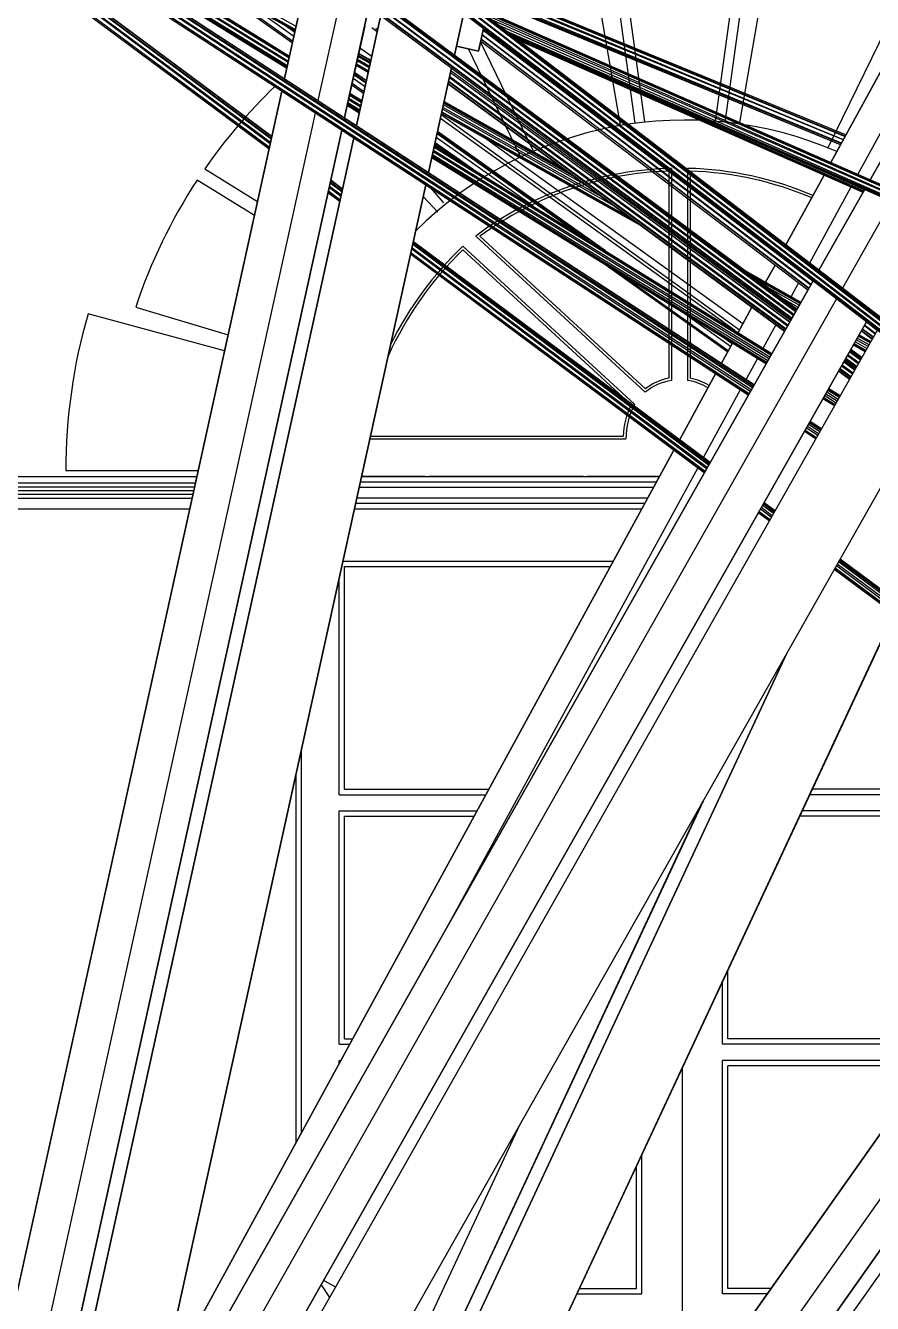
# Model space of a CAD drawing. Extents: x -43 to 90, y 6 to 81.
# Drawn here: x -18.105 to -16.527, y 69.147 to 71.528 of the extents above; entities that cross this region are included whole.
import ezdxf

# ---------------------------------------------------------------- set-up
doc = ezdxf.new("R2010")
doc.units = 0
doc.header["$LTSCALE"] = 0.1
doc.header["$MEASUREMENT"] = 0
doc.layers.add('cobertura nova', color=4, linetype='CONTINUOUS')
doc.layers.add('visto', color=9, linetype='CONTINUOUS')

msp = doc.modelspace()

# ---------------------------------------------------------------- linework, layer by layer
at = {"layer": 'cobertura nova'}
for p, q in [((-16.6039, 71.2728), (-15.1288, 73.9743)), ((-15.1288, 73.9743), (-16.6039, 71.2728)), ((-15.0808, 73.9481), (-16.5537, 71.2508)), ((-16.5308, 71.2407), (-15.0156, 73.9153)), ((-15.0156, 73.9153), (-16.5308, 71.2407)), ((-15.0156, 73.9153), (-16.5308, 71.2407)), ((-12.3274, 67.7759), (-18.0227, 72.1373)), ((-12.3358, 67.7729), (-18.0227, 72.1373)), ((-12.3216, 67.7755), (-18.0211, 72.1401)), ((-12.3273, 67.7759), (-18.0211, 72.1401)), ((-18.0326, 72.1208), (-12.3481, 67.7684)), ((-18.0309, 72.1236), (-12.348, 67.7684)), ((-12.3445, 67.7697), (-18.0309, 72.1236)), ((-12.336, 67.7728), (-18.0268, 72.1304)), ((-12.3444, 67.7697), (-18.0268, 72.1304)), ((-17.6026, 71.5171), (-18.0856, 71.7885)), ((-17.6021, 71.5195), (-18.0852, 71.7913)), ((-18.0851, 71.7919), (-17.6019, 71.5204)), ((-17.6006, 71.5262), (-18.0842, 71.7988)), ((-18.0902, 71.7539), (-17.6148, 71.4617)), ((-18.0893, 71.761), (-17.6135, 71.4677)), ((-18.0892, 71.7616), (-17.6133, 71.4686)), ((-18.0888, 71.7646), (-17.6127, 71.4711)), ((-18.0888, 71.7645), (-17.6127, 71.4711)), ((-16.7503, 70.8532), (-18.0933, 71.7306)), ((-18.0931, 71.7321), (-16.7487, 70.8561)), ((-18.0927, 71.7357), (-16.7471, 70.859)), ((-18.0927, 71.7357), (-16.7471, 70.859)), ((-16.7477, 70.8578), (-18.0927, 71.7351)), ((-17.6176, 71.4489), (-18.092, 71.7409)), ((-17.6178, 71.448), (-18.092, 71.7403)), ((-18.0916, 71.7439), (-17.6171, 71.4514)), ((-18.0914, 71.7454), (-17.6166, 71.4536)), ((-18.0904, 71.7524), (-17.6153, 71.4596)), ((-16.7581, 70.8395), (-18.0959, 71.7111)), ((-18.0955, 71.7147), (-16.7564, 70.8424)), ((-16.7571, 70.8412), (-18.0955, 71.7141)), ((-16.7542, 70.8463), (-18.0945, 71.7219)), ((-16.7526, 70.8493), (-18.0943, 71.7234)), ((-17.6651, 71.7119), (-16.6786, 70.9798)), ((-17.6529, 71.7065), (-16.6774, 70.9819)), ((-16.677, 70.9827), (-17.6516, 71.7059)), ((-16.6741, 70.9878), (-17.6222, 71.6929)), ((-16.6731, 70.9895), (-17.6189, 71.6915)), ((-18.1031, 71.6577), (-17.6464, 71.3182)), ((-17.6458, 71.3208), (-18.1027, 71.6608)), ((-18.1026, 71.6614), (-17.6457, 71.3217)), ((-18.1026, 71.6614), (-17.6457, 71.3217)), ((-16.6702, 70.9947), (-17.5897, 71.6786)), ((-16.6692, 70.9964), (-17.5863, 71.6771)), ((-16.668, 70.9985), (-17.5742, 71.6718)), ((-16.6676, 70.9993), (-17.5727, 71.6711)), ((-17.651, 71.2977), (-18.106, 71.6359)), ((-17.6504, 71.3003), (-18.1056, 71.6391)), ((-18.1055, 71.6397), (-17.6502, 71.3012)), ((-17.6488, 71.3076), (-18.1045, 71.6472)), ((-17.6483, 71.3097), (-18.1043, 71.6487)), ((-17.6469, 71.3161), (-18.1033, 71.6562)), ((-17.622, 71.429), (-17.5745, 71.6446)), ((-17.5745, 71.6446), (-17.622, 71.429)), ((-17.7689, 71.6106), (-17.6073, 71.4958)), ((-17.2748, 71.6119), (-16.5759, 71.324)), ((-17.2748, 71.6119), (-16.5759, 71.324)), ((-17.7453, 71.5973), (-17.6066, 71.4988)), ((-17.5593, 71.3882), (-17.5129, 71.5989)), ((-16.586, 71.3056), (-17.2795, 71.5909)), ((-16.5859, 71.3057), (-17.2792, 71.592)), ((-17.2788, 71.594), (-16.5845, 71.3083)), ((-16.5843, 71.3087), (-17.2782, 71.5965)), ((-16.5809, 71.3148), (-17.2772, 71.6014)), ((-16.5807, 71.3152), (-17.2766, 71.604)), ((-17.2755, 71.6089), (-16.5774, 71.3213)), ((-16.5773, 71.3215), (-17.2753, 71.6099)), ((-17.5104, 71.3564), (-17.4648, 71.5633)), ((-17.4648, 71.5633), (-17.5104, 71.3563)), ((-17.5104, 71.3563), (-17.4648, 71.5633)), ((-17.4648, 71.5633), (-17.5104, 71.3563)), ((-17.4648, 71.5633), (-17.5104, 71.3564)), ((-17.5104, 71.3563), (-17.4648, 71.5632)), ((-17.4648, 71.5632), (-17.5104, 71.3563)), ((-17.5104, 71.3563), (-17.4648, 71.5632)), ((-17.5104, 71.3563), (-17.4648, 71.5632)), ((-17.4648, 71.5632), (-17.5104, 71.3563)), ((-17.4648, 71.5632), (-17.5104, 71.3563)), ((-17.2695, 71.5645), (-15.5744, 70.8215)), ((-17.2695, 71.5645), (-15.5744, 70.8215)), ((-17.6047, 71.5076), (-17.6765, 71.5586)), ((-17.4484, 71.5216), (-17.4428, 71.5469)), ((-17.4428, 71.5469), (-17.4484, 71.5216)), ((-17.3019, 71.4893), (-17.2894, 71.5461)), ((-17.2894, 71.546), (-17.3019, 71.4893)), ((-17.2894, 71.546), (-17.3019, 71.4893)), ((-17.3019, 71.4893), (-17.2894, 71.546)), ((-15.5762, 70.819), (-17.2643, 71.5606)), ((-17.259, 71.5565), (-15.5762, 70.819)), ((-15.5805, 70.8128), (-17.2464, 71.5469)), ((-17.6031, 71.5148), (-17.6206, 71.5272)), ((-17.6028, 71.516), (-17.6112, 71.5219)), ((-17.5104, 71.3563), (-17.4728, 71.527)), ((-17.4728, 71.527), (-17.5104, 71.3563)), ((-17.5104, 71.3563), (-17.4728, 71.527)), ((-17.4728, 71.527), (-17.5104, 71.3563)), ((-17.4728, 71.527), (-17.5104, 71.3563)), ((-17.5104, 71.3563), (-17.4728, 71.527)), ((-17.4728, 71.527), (-17.5104, 71.3563)), ((-17.5104, 71.3563), (-17.4728, 71.527)), ((-17.5104, 71.3563), (-17.4728, 71.527)), ((-17.4728, 71.527), (-17.5104, 71.3563)), ((-17.5104, 71.3563), (-17.4728, 71.527)), ((-17.4728, 71.527), (-17.5104, 71.3563)), ((-17.5104, 71.3563), (-17.4728, 71.527)), ((-17.5104, 71.3563), (-17.4728, 71.527)), ((-17.4728, 71.527), (-17.5104, 71.3563)), ((-17.4728, 71.527), (-17.5104, 71.3563)), ((-17.5104, 71.3563), (-17.4728, 71.527)), ((-17.5104, 71.3563), (-17.4728, 71.527)), ((-17.4728, 71.527), (-17.5104, 71.3563)), ((-17.4728, 71.527), (-17.5104, 71.3563)), ((-17.5104, 71.3563), (-17.4728, 71.527)), ((-17.5104, 71.3563), (-17.4728, 71.527)), ((-17.4728, 71.527), (-17.5104, 71.3563)), ((-17.5104, 71.3563), (-17.4728, 71.527)), ((-17.5104, 71.3563), (-17.4728, 71.527)), ((-17.4728, 71.527), (-17.5104, 71.3563)), ((-17.5104, 71.3563), (-17.4728, 71.527)), ((-17.5104, 71.3563), (-17.4728, 71.527)), ((-17.4728, 71.527), (-17.5104, 71.3563)), ((-17.4484, 71.5216), (-17.4881, 71.3418)), ((-17.488, 71.3418), (-17.4484, 71.5216)), ((-17.4597, 71.5241), (-17.4495, 71.5166)), ((-17.4586, 71.5239), (-17.4494, 71.5171)), ((-17.4487, 71.5201), (-17.4518, 71.5224)), ((-17.4492, 71.5218), (-17.4485, 71.5213)), ((-17.2936, 71.5271), (-17.2936, 71.5271)), ((-17.2936, 71.5271), (-17.2936, 71.5271)), ((-17.2605, 71.4802), (-17.2512, 71.5225)), ((-17.2512, 71.5225), (-17.2605, 71.4802)), ((-16.6375, 71.0523), (-17.2519, 71.5194)), ((-17.2519, 71.5193), (-16.6377, 71.052)), ((-15.5805, 70.8128), (-17.2336, 71.5371)), ((-15.5849, 70.8066), (-17.2208, 71.5273)), ((-17.2083, 71.5177), (-15.5849, 70.8066)), ((-17.2564, 71.4988), (-17.2605, 71.4802)), ((-17.2605, 71.4802), (-17.2564, 71.4988)), ((-17.2564, 71.4988), (-16.647, 71.0357)), ((-17.2564, 71.4988), (-16.6472, 71.0353)), ((-17.2556, 71.5024), (-16.6451, 71.039)), ((-16.6455, 71.0382), (-17.2556, 71.5023)), ((-17.2538, 71.5108), (-16.6416, 71.0451)), ((-17.2537, 71.5109), (-16.6411, 71.0459)), ((-15.5867, 70.804), (-17.203, 71.5136)), ((-15.5867, 70.804), (-17.1979, 71.5097)), ((-17.196, 71.5082), (-16.5426, 71.2198)), ((-16.5437, 71.2179), (-17.1905, 71.504)), ((-16.5442, 71.2171), (-17.1853, 71.5001)), ((-17.4626, 71.4573), (-17.4853, 71.4702)), ((-17.4848, 71.4726), (-17.462, 71.4598)), ((-17.4615, 71.4621), (-17.4843, 71.4749)), ((-17.484, 71.4759), (-17.4613, 71.4631)), ((-17.484, 71.4759), (-17.4613, 71.4631)), ((-17.4598, 71.47), (-17.4818, 71.4859)), ((-17.3019, 71.4893), (-17.3056, 71.4728)), ((-17.3056, 71.4728), (-17.3019, 71.4893)), ((-17.3056, 71.4728), (-17.3019, 71.4893)), ((-17.3055, 71.4728), (-17.3019, 71.4893)), ((-17.3055, 71.4728), (-17.3019, 71.4893)), ((-17.3019, 71.4893), (-17.3055, 71.4728)), ((-17.3019, 71.4893), (-17.2605, 71.4802)), ((-17.3019, 71.4893), (-17.3019, 71.4893)), ((-17.2605, 71.4802), (-17.3019, 71.4893)), ((-17.3019, 71.4893), (-17.3019, 71.4893)), ((-17.3019, 71.4893), (-17.3019, 71.4893)), ((-17.3019, 71.4893), (-17.3019, 71.4893)), ((-17.3019, 71.4893), (-17.3019, 71.4893)), ((-17.3019, 71.4893), (-17.3019, 71.4893)), ((-17.2605, 71.4802), (-17.2605, 71.4802)), ((-17.2605, 71.4802), (-17.2605, 71.4802)), ((-17.2605, 71.4802), (-17.2605, 71.4802)), ((-17.4663, 71.4405), (-17.489, 71.4533)), ((-17.4658, 71.4428), (-17.4885, 71.4556)), ((-17.4883, 71.4566), (-17.4655, 71.4438)), ((-17.4643, 71.4493), (-17.4871, 71.4622)), ((-17.4638, 71.4518), (-17.4865, 71.4646)), ((-17.3538, 71.2543), (-17.3108, 71.449)), ((-17.3108, 71.449), (-17.3537, 71.2543)), ((-17.3537, 71.2543), (-17.3108, 71.449)), ((-17.3537, 71.2542), (-17.3108, 71.4489)), ((-17.3537, 71.2542), (-17.3108, 71.4489)), ((-17.3108, 71.4489), (-17.3537, 71.2542)), ((-17.4963, 71.4204), (-17.4742, 71.4047)), ((-17.4722, 71.4136), (-17.4943, 71.4293)), ((-17.4707, 71.4206), (-17.4928, 71.4363)), ((-17.4704, 71.422), (-17.4925, 71.4377)), ((-17.4697, 71.4249), (-17.4918, 71.4406)), ((-17.3172, 71.42), (-16.6902, 70.9594)), ((-16.689, 70.9615), (-17.3165, 71.4229)), ((-17.3162, 71.4243), (-16.688, 70.9633)), ((-17.3147, 71.4313), (-16.6851, 70.9684)), ((-17.3144, 71.4327), (-16.6841, 70.9702)), ((-16.6812, 70.9752), (-17.3128, 71.4397)), ((-17.3127, 71.4403), (-16.6808, 70.976)), ((-16.6796, 70.9781), (-17.312, 71.4432)), ((-18.3851, 67.9674), (-17.6271, 71.4057)), ((-17.6271, 71.4057), (-18.3851, 67.9674)), ((-17.5011, 71.3984), (-17.4786, 71.3846)), ((-17.5009, 71.3994), (-17.4784, 71.3856)), ((-17.5004, 71.4018), (-17.4779, 71.388)), ((-17.5004, 71.4018), (-17.4779, 71.3879)), ((-17.4969, 71.4175), (-17.4748, 71.4018)), ((-17.3173, 71.4194), (-16.6906, 70.9586)), ((-17.4829, 71.3649), (-17.5054, 71.3788)), ((-17.4827, 71.3659), (-17.5052, 71.3798)), ((-17.5047, 71.3822), (-17.4822, 71.3683)), ((-17.5042, 71.3845), (-17.4817, 71.3707)), ((-17.5029, 71.3903), (-17.4804, 71.3764)), ((-17.5024, 71.3927), (-17.4799, 71.3788)), ((-17.0083, 71.1922), (-17.3277, 71.3723)), ((-17.0291, 71.2076), (-17.3271, 71.375)), ((-17.0605, 71.2307), (-17.3259, 71.3803)), ((-17.3253, 71.383), (-17.0808, 71.2456)), ((-17.094, 71.2553), (-17.3248, 71.3852)), ((-17.3246, 71.3863), (-17.1023, 71.2613)), ((-17.3246, 71.3863), (-17.1023, 71.2613)), ((-18.2678, 68.1746), (-17.5645, 71.3649)), ((-16.7831, 70.9597), (-17.3316, 71.3544)), ((-16.7744, 70.9605), (-17.3301, 71.3613)), ((-16.9561, 71.1539), (-17.3296, 71.3637)), ((-16.9687, 71.1631), (-17.3291, 71.3659)), ((-17.3288, 71.367), (-16.9775, 71.1696)), ((-18.1763, 68.3361), (-17.5156, 71.333)), ((-18.1763, 68.3361), (-17.5156, 71.333)), ((-18.1763, 68.3361), (-17.5156, 71.333)), ((-17.5156, 71.333), (-18.1763, 68.3361)), ((-17.5156, 71.333), (-18.1763, 68.3361)), ((-17.5156, 71.333), (-18.1763, 68.3361)), ((-18.1763, 68.3361), (-17.5156, 71.333)), ((-17.5156, 71.333), (-18.1763, 68.3361)), ((-17.5156, 71.333), (-18.1763, 68.3361)), ((-18.1762, 68.3362), (-17.5155, 71.333)), ((-17.5155, 71.333), (-18.1762, 68.3362)), ((-18.1762, 68.3362), (-17.5155, 71.333)), ((-17.5155, 71.333), (-18.1762, 68.3362)), ((-17.5155, 71.333), (-18.1762, 68.3362)), ((-18.1762, 68.3362), (-17.5155, 71.333)), ((-17.5155, 71.333), (-18.1762, 68.3362)), ((-18.1762, 68.3362), (-17.5155, 71.333)), ((-18.1762, 68.3362), (-17.5155, 71.333)), ((-17.5155, 71.333), (-18.1762, 68.3362)), ((-18.1762, 68.3362), (-17.5155, 71.333)), ((-17.5155, 71.333), (-18.1762, 68.3362)), ((-18.1762, 68.3362), (-17.5156, 71.333)), ((-18.1762, 68.3362), (-17.5156, 71.333)), ((-17.5156, 71.333), (-18.1762, 68.3362)), ((-17.5156, 71.333), (-18.1762, 68.3362)), ((-18.1762, 68.3362), (-17.5156, 71.333)), ((-18.1762, 68.3362), (-17.5156, 71.333)), ((-17.5156, 71.333), (-18.1762, 68.3362)), ((-17.5156, 71.333), (-18.1762, 68.3362)), ((-18.1762, 68.3362), (-17.5156, 71.333)), ((-18.1762, 68.3362), (-17.5156, 71.333)), ((-17.5156, 71.333), (-18.1762, 68.3362)), ((-18.1762, 68.3362), (-17.5156, 71.333)), ((-18.1762, 68.3362), (-17.5156, 71.333)), ((-17.5156, 71.333), (-18.1762, 68.3362)), ((-18.1762, 68.3362), (-17.5156, 71.333)), ((-18.1762, 68.3362), (-17.5156, 71.333)), ((-17.5156, 71.333), (-18.1762, 68.3362)), ((-18.1762, 68.3361), (-17.5156, 71.333)), ((-17.5156, 71.333), (-18.1762, 68.3361)), ((-17.08, 71.1427), (-17.3379, 71.3261)), ((-17.0565, 71.1282), (-17.3375, 71.3277)), ((-17.0239, 71.1081), (-17.3369, 71.3305)), ((-17.4932, 71.3185), (-18.0166, 68.9441)), ((-18.0166, 68.9441), (-17.4932, 71.3184)), ((-17.3434, 71.3012), (-16.7157, 70.9143)), ((-17.3431, 71.3023), (-16.715, 70.9156)), ((-17.3426, 71.3046), (-16.7141, 70.9171)), ((-17.3426, 71.3046), (-16.7141, 70.9171)), ((-17.342, 71.3075), (-17.3058, 71.2819)), ((-17.3413, 71.3103), (-17.2715, 71.2607)), ((-17.1597, 71.1918), (-17.3394, 71.3193)), ((-16.768, 70.9721), (-17.2498, 71.3189)), ((-16.725, 70.8978), (-17.3477, 71.2815)), ((-16.7243, 70.8991), (-17.3474, 71.2826)), ((-17.3469, 71.2849), (-16.7234, 70.9006)), ((-17.3464, 71.2875), (-16.7217, 70.9037)), ((-17.3451, 71.2931), (-16.7196, 70.9075)), ((-17.3446, 71.2957), (-16.7179, 70.9105)), ((-16.5415, 71.2218), (-16.6195, 71.2564)), ((-17.8702, 68.9118), (-17.3589, 71.231)), ((-17.3589, 71.2309), (-17.8701, 68.9118)), ((-17.8701, 68.9118), (-17.3588, 71.2309)), ((-17.8701, 68.9118), (-17.3588, 71.2309)), ((-17.8701, 68.9119), (-17.3589, 71.2309)), ((-17.3588, 71.2309), (-17.8701, 68.9118)), ((-17.5153, 71.2181), (-17.5373, 71.2344)), ((-17.5368, 71.2366), (-17.5148, 71.2203)), ((-17.5142, 71.2229), (-17.5362, 71.2392)), ((-17.536, 71.2402), (-17.514, 71.2238)), ((-17.536, 71.2402), (-17.514, 71.2238)), ((-16.6878, 71.1191), (-16.6168, 71.2491)), ((-16.6168, 71.2491), (-16.6878, 71.1191)), ((-17.5193, 71.1998), (-17.5413, 71.2161)), ((-17.5188, 71.2024), (-17.5407, 71.2187)), ((-17.5405, 71.2197), (-17.5186, 71.2033)), ((-17.5172, 71.2096), (-17.5391, 71.2259)), ((-17.5167, 71.2118), (-17.5387, 71.2281)), ((-16.5666, 71.227), (-16.6439, 71.0855)), ((-16.6263, 71.072), (-16.5413, 71.2221)), ((-16.5413, 71.2221), (-16.6263, 71.072)), ((-16.5413, 71.2221), (-16.6263, 71.072)), ((-16.491, 71.2001), (-16.5826, 71.0385)), ((-16.9432, 71.1719), (-16.9197, 71.1587)), ((-16.9431, 71.1719), (-16.9197, 71.1587)), ((-16.9109, 71.1523), (-16.9342, 71.1653)), ((-16.9218, 71.1562), (-16.8991, 71.1434)), ((-16.8777, 71.1276), (-16.8998, 71.14)), ((-16.836, 70.702), (-17.3852, 71.1113)), ((-16.8345, 70.7046), (-17.3847, 71.1137)), ((-16.8321, 70.7089), (-17.3834, 71.1197)), ((-17.3828, 71.1222), (-16.8305, 70.7116)), ((-16.8295, 70.7134), (-17.3823, 71.1247)), ((-17.382, 71.1257), (-16.8289, 70.7145)), ((-17.382, 71.1257), (-16.8289, 70.7145)), ((-16.8494, 71.1066), (-16.8702, 71.1182)), ((-16.84, 70.6948), (-17.3873, 71.1017)), ((-16.839, 70.6966), (-17.3868, 71.1042)), ((-17.3866, 71.1052), (-16.8384, 70.6977)), ((-16.8275, 71.0903), (-16.8476, 71.1017)), ((-17.0256, 71.0831), (-16.7963, 70.9203)), ((-16.9933, 71.0631), (-16.7952, 70.9224)), ((-16.8186, 71.0803), (-16.7997, 71.0697)), ((-16.7905, 71.0629), (-16.8091, 71.0733)), ((-16.7792, 71.0545), (-16.7973, 71.0646)), ((-16.7662, 71.0725), (-16.6599, 71.0128)), ((-16.7662, 71.0725), (-16.6599, 71.0127)), ((-16.6607, 71.0114), (-16.7568, 71.0655)), ((-16.7257, 71.0497), (-16.7082, 71.0817)), ((-16.7082, 71.0817), (-16.7257, 71.0497)), ((-18.6625, 67.4778), (-16.6374, 71.0525)), ((-16.6374, 71.0525), (-18.6625, 67.4778)), ((-16.7456, 71.0572), (-16.6615, 71.0099)), ((-16.6633, 71.0067), (-16.7227, 71.0402)), ((-16.6642, 71.0483), (-16.6781, 71.0229)), ((-16.6374, 71.0525), (-16.6766, 70.9832)), ((-16.5936, 71.019), (-18.6819, 67.3328)), ((-16.7404, 71.0228), (-16.7392, 71.0248)), ((-16.7392, 71.0248), (-16.7404, 71.0228)), ((-16.6654, 71.0032), (-16.696, 71.0204)), ((-16.791, 70.9301), (-16.88, 70.9933)), ((-16.7769, 70.9559), (-16.7511, 71.0031)), ((-16.7511, 71.0031), (-16.7769, 70.9559)), ((-16.695, 70.992), (-16.696, 70.9901)), ((-16.6672, 70.9999), (-16.6725, 71.003)), ((-18.7068, 67.1469), (-16.5375, 70.9761)), ((-16.5375, 70.9761), (-18.7068, 67.1468)), ((-16.5375, 70.9761), (-18.7068, 67.1468)), ((-18.7068, 67.1468), (-16.5375, 70.9761)), ((-18.7068, 67.1468), (-16.5375, 70.9761)), ((-18.7068, 67.1468), (-16.5375, 70.9761)), ((-16.5375, 70.9761), (-18.7068, 67.1468)), ((-18.7068, 67.1468), (-16.5375, 70.9761)), ((-18.7068, 67.1468), (-16.5375, 70.9761)), ((-16.5375, 70.9761), (-18.7068, 67.1468)), ((-18.7068, 67.1469), (-16.5375, 70.9761)), ((-18.7068, 67.1469), (-16.5375, 70.9761)), ((-18.7068, 67.1469), (-16.5375, 70.9761)), ((-16.5375, 70.9761), (-18.7068, 67.1469)), ((-16.5375, 70.9761), (-18.7068, 67.1469)), ((-18.7068, 67.1469), (-16.5375, 70.9761)), ((-18.7068, 67.1469), (-16.5375, 70.9761)), ((-18.7068, 67.1468), (-16.5375, 70.9761)), ((-18.7068, 67.1468), (-16.5375, 70.9761)), ((-16.5375, 70.9761), (-18.7068, 67.1468)), ((-16.5375, 70.9761), (-18.7068, 67.1468)), ((-18.7068, 67.1468), (-16.5375, 70.9761)), ((-16.5375, 70.9761), (-18.7068, 67.1468)), ((-18.7068, 67.1468), (-16.5375, 70.9761)), ((-18.7068, 67.1468), (-16.5375, 70.9761)), ((-16.5375, 70.9761), (-18.7068, 67.1468)), ((-18.7068, 67.1468), (-16.5375, 70.9761)), ((-18.7068, 67.1469), (-16.5375, 70.9761)), ((-16.5375, 70.9761), (-18.7068, 67.1468)), ((-16.5375, 70.9761), (-18.7068, 67.1469)), ((-16.5375, 70.9761), (-18.7068, 67.1469)), ((-18.7068, 67.1469), (-16.5375, 70.9761)), ((-16.5375, 70.9761), (-18.7068, 67.1469)), ((-18.7068, 67.1469), (-16.5375, 70.9761)), ((-18.7068, 67.1469), (-16.5375, 70.9761)), ((-16.5375, 70.9761), (-18.7068, 67.1469)), ((-18.7068, 67.1469), (-16.5375, 70.9761)), ((-18.7068, 67.1469), (-16.5375, 70.9761)), ((-16.5375, 70.9761), (-18.7068, 67.1469)), ((-16.7067, 70.9705), (-16.7304, 70.9272)), ((-16.5415, 70.9689), (-16.5215, 70.9536)), ((-16.541, 70.9699), (-16.5209, 70.9547)), ((-16.5376, 70.9758), (-16.5176, 70.9606)), ((-16.5175, 70.9607), (-17.5268, 69.179)), ((-16.7882, 70.9352), (-16.8049, 70.947)), ((-16.533, 70.9333), (-16.5548, 70.9455)), ((-16.5529, 70.9489), (-16.5311, 70.9367)), ((-16.5303, 70.938), (-16.5521, 70.9503)), ((-16.5513, 70.9517), (-16.5295, 70.9395)), ((-16.5513, 70.9517), (-16.5295, 70.9395)), ((-16.5471, 70.9591), (-16.527, 70.9439)), ((-16.5468, 70.9596), (-16.5268, 70.9443)), ((-16.5254, 70.9467), (-16.5455, 70.962)), ((-16.5449, 70.963), (-16.5248, 70.9478)), ((-16.8081, 70.8987), (-16.7876, 70.9363)), ((-16.7876, 70.9363), (-16.8081, 70.8987)), ((-16.5492, 70.9047), (-16.5694, 70.9197)), ((-16.5481, 70.9066), (-16.5683, 70.9216)), ((-16.547, 70.9086), (-16.5672, 70.9237)), ((-16.5465, 70.9094), (-16.5667, 70.9244)), ((-16.5404, 70.9203), (-16.5621, 70.9325)), ((-16.5396, 70.9217), (-16.5613, 70.9339)), ((-16.5606, 70.9353), (-16.5388, 70.9231)), ((-16.5369, 70.9265), (-16.5586, 70.9387)), ((-16.5349, 70.9299), (-16.5567, 70.9421)), ((-16.741, 70.9077), (-16.7622, 70.8689)), ((-16.5829, 70.8959), (-16.5626, 70.881)), ((-16.5598, 70.886), (-16.5801, 70.9009)), ((-16.5796, 70.9017), (-16.5594, 70.8868)), ((-16.5582, 70.8888), (-16.5785, 70.9037)), ((-16.5777, 70.905), (-16.5575, 70.89)), ((-16.5766, 70.9071), (-16.5564, 70.8921)), ((-16.5559, 70.8928), (-16.5761, 70.9078)), ((-16.5531, 70.8978), (-16.5733, 70.9128)), ((-16.552, 70.8997), (-16.5722, 70.9147)), ((-16.8857, 70.7567), (-16.8188, 70.8791)), ((-16.8188, 70.8791), (-16.8857, 70.7567)), ((-16.5895, 70.8843), (-16.5692, 70.8694)), ((-16.589, 70.8851), (-16.5688, 70.8702)), ((-16.5676, 70.8722), (-16.5879, 70.8871)), ((-16.5868, 70.8891), (-16.5665, 70.8742)), ((-16.584, 70.894), (-16.5637, 70.8791)), ((-17.3963, 69.105), (-16.3972, 70.8687)), ((-17.3963, 69.105), (-16.3972, 70.8686)), ((-16.7729, 70.8492), (-16.8414, 70.7238)), ((-16.6095, 70.8489), (-16.5883, 70.8358)), ((-16.6088, 70.8502), (-16.5875, 70.8371)), ((-16.6079, 70.8517), (-16.5867, 70.8386)), ((-16.6079, 70.8517), (-16.5867, 70.8386)), ((-16.5976, 70.8193), (-16.6189, 70.8324)), ((-16.5969, 70.8206), (-16.6181, 70.8337)), ((-16.6173, 70.8352), (-16.596, 70.8221)), ((-16.6155, 70.8384), (-16.5942, 70.8253)), ((-16.6134, 70.842), (-16.5921, 70.8289)), ((-16.6116, 70.8452), (-16.5903, 70.8321)), ((-16.6287, 70.7644), (-16.6497, 70.778)), ((-16.627, 70.7674), (-16.6479, 70.7811)), ((-16.6248, 70.7712), (-16.6458, 70.7849)), ((-16.644, 70.788), (-16.6231, 70.7743)), ((-16.6222, 70.7759), (-16.6432, 70.7895)), ((-16.6424, 70.7908), (-16.6215, 70.7771)), ((-16.6424, 70.7908), (-16.6215, 70.7771)), ((-16.6325, 70.7577), (-16.6534, 70.7714)), ((-16.6316, 70.7593), (-16.6525, 70.773)), ((-16.6518, 70.7742), (-16.6309, 70.7606)), ((-17.8546, 68.9822), (-16.8965, 70.7368)), ((-16.8965, 70.7368), (-17.8546, 68.9822)), ((-16.8523, 70.7039), (-17.3162, 69.8544)), ((-16.7298, 70.6367), (-16.7096, 70.6216)), ((-16.7086, 70.6234), (-16.7288, 70.6384)), ((-16.7281, 70.6395), (-16.7079, 70.6245)), ((-16.7281, 70.6395), (-16.7079, 70.6245)), ((-16.7191, 70.6049), (-16.7393, 70.6199)), ((-16.7181, 70.6066), (-16.7383, 70.6216)), ((-16.7376, 70.6228), (-16.7174, 70.6078)), ((-16.7151, 70.6119), (-16.7353, 70.6269)), ((-16.7135, 70.6147), (-16.7337, 70.6297)), ((-16.7112, 70.6188), (-16.7313, 70.6339)), ((-16.0537, 70.1122), (-16.5968, 70.5163)), ((-16.5961, 70.5176), (-16.0527, 70.1136)), ((-16.0506, 70.1167), (-16.5939, 70.5215)), ((-16.0482, 70.1201), (-16.5922, 70.5245)), ((-16.046, 70.1232), (-16.5899, 70.5285)), ((-16.5882, 70.5315), (-16.0436, 70.1266)), ((-16.0427, 70.1278), (-16.5873, 70.5331)), ((-16.5866, 70.5343), (-16.0417, 70.1292)), ((-16.5866, 70.5343), (-16.0417, 70.1292)), ((-16.0546, 70.111), (-16.5977, 70.5147)), ((-18.6834, 66.3891), (-15.8275, 70.4325)), ((-15.8275, 70.4325), (-18.6834, 66.3891)), ((-17.2947, 68.6995), (-16.4865, 70.432)), ((-16.4864, 70.432), (-17.2946, 68.6994)), ((-17.2946, 68.6994), (-16.4864, 70.432)), ((-17.2946, 68.6994), (-16.4864, 70.4319)), ((-16.4864, 70.4319), (-17.2946, 68.6994)), ((-18.6262, 66.3487), (-15.7719, 70.3899)), ((-15.7285, 70.3567), (-18.5816, 66.3172)), ((-15.7285, 70.3567), (-18.5816, 66.3172)), ((-18.5816, 66.3172), (-15.7285, 70.3567)), ((-15.7285, 70.3567), (-18.5816, 66.3172)), ((-18.5816, 66.3172), (-15.7285, 70.3567)), ((-18.5816, 66.3172), (-15.7285, 70.3567)), ((-18.5816, 66.3172), (-15.7285, 70.3567)), ((-15.7285, 70.3567), (-18.5816, 66.3172)), ((-18.5816, 66.3172), (-15.7285, 70.3567)), ((-18.5816, 66.3172), (-15.7285, 70.3567)), ((-15.7285, 70.3567), (-18.5816, 66.3172)), ((-15.7285, 70.3567), (-18.5816, 66.3172)), ((-18.5816, 66.3172), (-15.7285, 70.3567)), ((-18.5816, 66.3172), (-15.7285, 70.3567)), ((-15.7285, 70.3567), (-18.5816, 66.3172)), ((-18.5816, 66.3172), (-15.7285, 70.3567)), ((-15.7285, 70.3567), (-18.5816, 66.3172)), ((-15.7285, 70.3567), (-18.5816, 66.3172)), ((-15.7285, 70.3567), (-18.5816, 66.3172)), ((-18.5816, 66.3172), (-15.7285, 70.3567)), ((-18.5816, 66.3172), (-15.7285, 70.3567)), ((-15.7285, 70.3567), (-18.5816, 66.3172)), ((-18.5816, 66.3172), (-15.7285, 70.3567)), ((-15.7285, 70.3567), (-18.5816, 66.3172)), ((-18.5816, 66.3172), (-15.7285, 70.3567)), ((-15.7285, 70.3567), (-18.5816, 66.3172)), ((-18.5816, 66.3172), (-15.7285, 70.3567)), ((-18.5816, 66.3172), (-15.7285, 70.3567)), ((-15.7285, 70.3567), (-18.5816, 66.3172)), ((-15.7285, 70.3567), (-18.5816, 66.3172)), ((-15.7285, 70.3567), (-18.5816, 66.3172)), ((-18.5816, 66.3172), (-15.7285, 70.3567)), ((-18.5816, 66.3172), (-15.7285, 70.3567)), ((-15.7285, 70.3567), (-18.5816, 66.3172)), ((-18.5816, 66.3172), (-15.7285, 70.3567)), ((-18.5816, 66.3172), (-15.7285, 70.3567)), ((-15.7285, 70.3567), (-18.5816, 66.3172)), ((-16.6861, 70.3587), (-17.4306, 68.7629)), ((-17.4306, 68.7629), (-16.6862, 70.3585)), ((-15.7087, 70.3415), (-16.9923, 68.524)), ((-15.8622, 70.1675), (-18.5816, 66.3172)), ((-16.8423, 70.0831), (-18.1024, 67.3818)), ((-16.8422, 70.0831), (-18.1024, 67.3818)), ((-18.1024, 67.3818), (-16.8423, 70.0831)), ((-18.1024, 67.3818), (-16.8423, 70.083)), ((-16.8423, 70.083), (-18.1024, 67.3818)), ((-18.1024, 67.3818), (-16.8423, 70.083)), ((-18.1024, 67.3818), (-16.8423, 70.083)), ((-16.8423, 70.083), (-18.1024, 67.3818)), ((-18.1024, 67.3818), (-16.8423, 70.083)), ((-16.8423, 70.083), (-18.1024, 67.3818)), ((-16.8423, 70.083), (-18.1024, 67.3818)), ((-16.8423, 70.0829), (-18.1024, 67.3818)), ((-16.8424, 70.0829), (-18.1024, 67.3818)), ((-18.1024, 67.3818), (-16.8424, 70.0829)), ((-18.1024, 67.3818), (-16.8423, 70.0829)), ((-18.1024, 67.3818), (-16.8423, 70.0829)), ((-16.8423, 70.0829), (-18.1024, 67.3818)), ((-16.8423, 70.0829), (-18.1024, 67.3818)), ((-18.1024, 67.3818), (-16.8423, 70.0829)), ((-18.1024, 67.3818), (-16.8423, 70.0829)), ((-16.8423, 70.0829), (-18.1024, 67.3818)), ((-18.1024, 67.3818), (-16.8423, 70.0829)), ((-18.1024, 67.3818), (-16.8424, 70.0829)), ((-16.8423, 70.0829), (-18.1024, 67.3818)), ((-18.1024, 67.3818), (-16.8424, 70.0828)), ((-16.8424, 70.0828), (-18.1024, 67.3818)), ((-18.1024, 67.3818), (-16.8424, 70.0828)), ((-16.8424, 70.0828), (-18.1024, 67.3818)), ((-18.1024, 67.3818), (-16.8424, 70.0828)), ((-18.1024, 67.3818), (-16.8424, 70.0828)), ((-16.8424, 70.0828), (-18.1024, 67.3818)), ((-18.1024, 67.3818), (-16.8424, 70.0828)), ((-18.1024, 67.3818), (-16.8424, 70.0828)), ((-16.8424, 70.0828), (-18.1024, 67.3818)), ((-16.8424, 70.0828), (-18.1024, 67.3818)), ((-16.8425, 70.0827), (-18.1024, 67.3818)), ((-18.1024, 67.3818), (-16.8424, 70.0827)), ((-18.1024, 67.3818), (-16.8424, 70.0827)), ((-16.8424, 70.0827), (-18.1024, 67.3818)), ((-18.1024, 67.3818), (-16.8425, 70.0827)), ((-16.8424, 70.0827), (-18.1024, 67.3818)), ((-17.1837, 69.4803), (-18.1842, 67.3356)), ((-18.5816, 66.3172), (-16.4652, 69.3137)), ((-17.5492, 69.1902), (-17.5272, 69.1782)), ((-17.5268, 69.179), (-17.5662, 69.1094)), ((-17.5541, 69.1816), (-17.5386, 69.1581))]:
    msp.add_line(p, q, dxfattribs=at)
at = {"layer": 'visto'}
for p, q in [((-17.0074, 71.7581), (-16.9514, 71.3483)), ((-16.8193, 71.3491), (-16.7633, 71.7581)), ((-17.0194, 71.7099), (-16.9697, 71.3463)), ((-16.8009, 71.3473), (-16.7513, 71.7099)), ((-16.9963, 71.3425), (-17.0586, 71.7044)), ((-16.7743, 71.3438), (-16.7122, 71.7044)), ((-16.4498, 71.6287), (-16.6101, 71.2987)), ((-17.2569, 71.4967), (-17.1592, 71.2958)), ((-17.1834, 71.2851), (-17.2795, 71.4844)), ((-17.7707, 71.2612), (-17.6725, 71.2)), ((-16.9061, 71.2567), (-16.9061, 70.8708)), ((-16.9011, 71.2618), (-16.9011, 70.8666)), ((-16.8711, 71.2618), (-16.8711, 70.8666)), ((-16.8661, 71.2567), (-16.8661, 70.8708)), ((-17.6783, 71.1737), (-17.7851, 71.2398)), ((-17.3367, 71.1804), (-17.3636, 71.2095)), ((-17.3505, 71.2255), (-17.3257, 71.1977)), ((-17.2659, 71.1357), (-16.95, 70.8447)), ((-17.2581, 71.1353), (-16.9497, 70.8513)), ((-17.2899, 71.1169), (-16.9699, 70.8223)), ((-17.2899, 71.1102), (-16.9761, 70.8212)), ((-17.8995, 71.0032), (-17.7273, 70.9515)), ((-17.7339, 70.9216), (-17.9884, 70.9905)), ((-17.4632, 70.7578), (-16.9861, 70.7578)), ((-17.4621, 70.7628), (-16.991, 70.7628)), ((-18.2329, 70.6878), (-17.7854, 70.6878)), ((-17.7831, 70.6983), (-18.0299, 70.6983)), ((-17.3604, 70.6878), (-17.4786, 70.6878)), ((-17.4786, 70.6878), (-16.9233, 70.6878)), ((-17.0658, 70.6878), (-17.3534, 70.6878)), ((-16.9233, 70.6878), (-17.0588, 70.6878)), ((-18.2364, 70.6617), (-17.7912, 70.6617)), ((-18.2355, 70.6687), (-17.7896, 70.6687)), ((-18.2345, 70.6757), (-17.7881, 70.6757)), ((-17.483, 70.6678), (-16.9342, 70.6678)), ((-17.4808, 70.6778), (-16.9288, 70.6778)), ((-18.2383, 70.6477), (-17.7942, 70.6477)), ((-18.2373, 70.6547), (-17.7927, 70.6547)), ((-17.4896, 70.6378), (-16.9506, 70.6378)), ((-17.4874, 70.6478), (-16.9452, 70.6478)), ((-18.2409, 70.6277), (-17.7987, 70.6277)), ((-17.4918, 70.6278), (-16.9561, 70.6278)), ((-17.5134, 70.53), (-17.0095, 70.53)), ((-17.5104, 70.105), (-17.5104, 70.52)), ((-17.5104, 70.52), (-17.0149, 70.52)), ((-17.5204, 70.095), (-17.5204, 70.4982)), ((-17.5904, 69.4661), (-17.5904, 70.1806)), ((-17.6004, 69.4478), (-17.6004, 70.1353)), ((-17.5204, 70.095), (-17.247, 70.095)), ((-17.5104, 70.105), (-17.2415, 70.105)), ((-16.2318, 70.095), (-16.6436, 70.095)), ((-16.2418, 70.105), (-16.6389, 70.105)), ((-17.5204, 69.63), (-17.5204, 70.065)), ((-17.5204, 70.065), (-17.2634, 70.065)), ((-16.2318, 70.065), (-16.6576, 70.065)), ((-17.5104, 69.64), (-17.5104, 70.055)), ((-17.5104, 70.055), (-17.2688, 70.055)), ((-16.2418, 70.055), (-16.6623, 70.055)), ((-16.7961, 69.64), (-16.7961, 69.7681)), ((-16.8061, 69.63), (-16.8061, 69.7466)), ((-17.5104, 69.64), (-17.4954, 69.64)), ((-16.3873, 69.64), (-16.7961, 69.64)), ((-17.5204, 69.63), (-17.5009, 69.63)), ((-16.3944, 69.63), (-16.8061, 69.63)), ((-17.5204, 69.5943), (-17.5204, 69.6)), ((-17.5204, 69.6), (-17.5173, 69.6)), ((-16.8061, 69.165), (-16.8061, 69.6)), ((-16.4155, 69.6), (-16.8061, 69.6)), ((-16.7961, 69.175), (-16.7961, 69.59)), ((-16.4226, 69.59), (-16.7961, 69.59)), ((-16.8811, 69.5859), (-16.8811, 68.9408)), ((-16.9561, 69.165), (-16.9561, 69.4252)), ((-16.9661, 69.175), (-16.9661, 69.4038)), ((-17.0775, 69.165), (-16.9561, 69.165)), ((-17.0728, 69.175), (-16.9661, 69.175)), ((-16.7228, 69.165), (-16.8061, 69.165)), ((-16.7157, 69.175), (-16.7961, 69.175))]:
    msp.add_line(p, q, dxfattribs=at)
for centre, radius, start, end in [((-16.8761, 70.6387), 0.7131, 66.5903, 134.699), ((-16.8861, 70.6275), 0.6345, 91.3547, 126.7714), ((-16.8861, 70.6275), 0.6295, 91.8207, 126.223), ((-16.8861, 70.6275), 0.6345, 66.9312, 88.6453), ((-16.8861, 70.6275), 0.6295, 66.9756, 88.1793), ((-16.836, 70.6431), 0.6512, 134.1808, 155.6002), ((-16.8357, 70.642), 0.6571, 133.7246, 153.5997), ((-16.8861, 70.7678), 0.1, 98.6269, 129.7147), ((-16.8861, 70.7678), 0.105, 100.9806, 127.32), ((-16.8861, 70.7678), 0.1, 58.1192, 81.3731), ((-16.8861, 70.7678), 0.105, 58.2739, 79.0194), ((-16.85, 70.7579), 0.1411, 153.3685, 178.046), ((-16.85, 70.7579), 0.1361, 151.7882, 180.0802), ((-16.85, 70.7579), 0.1411, 180.0773, 180.0802)]:
    msp.add_arc(centre, radius, start, end, dxfattribs=at)
for major_axis, start_param, end_param in [((1.073, 0), 2.364507, 2.557787), ((1.073, 0), 2.582671, 2.838445), ((-1.1545, 0), -0.26921, 0)]:
    msp.add_ellipse((-16.8754, 70.6983), major_axis=major_axis, ratio=0.951699, start_param=start_param, end_param=end_param, dxfattribs=at)

doc.saveas('drawing.dxf')
